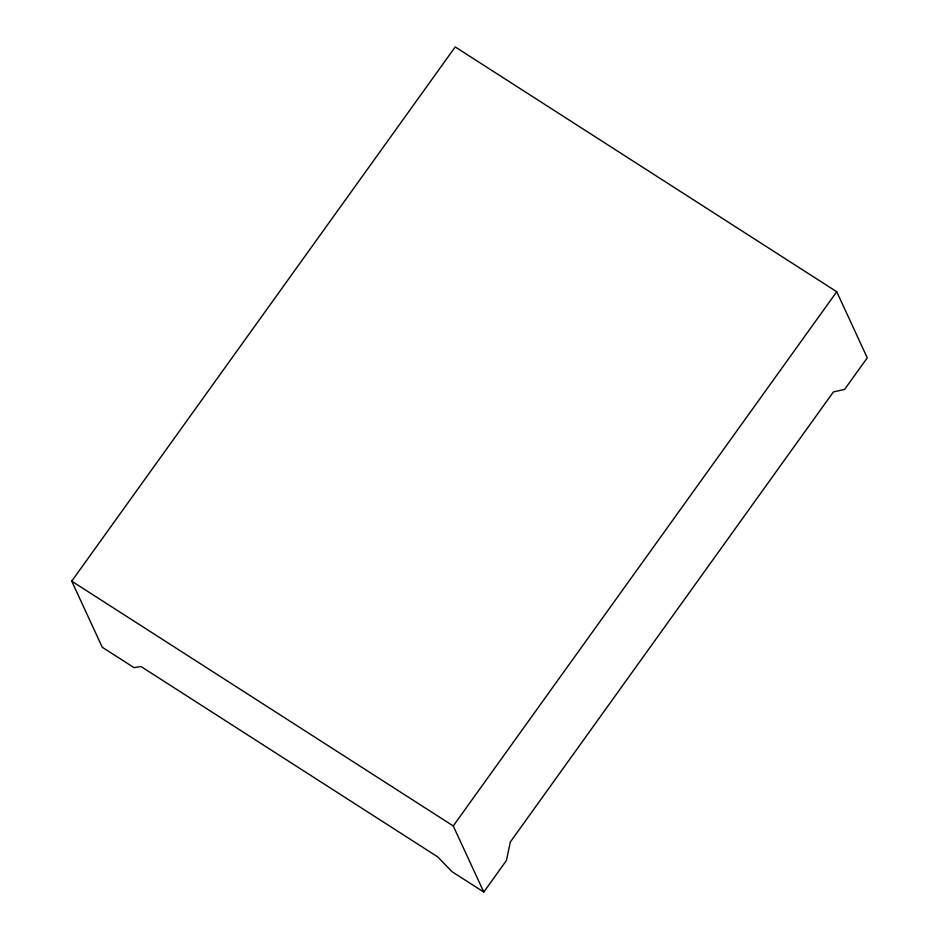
<?xml version="1.0" encoding="UTF-8"?>
<svg xmlns="http://www.w3.org/2000/svg" width="939" height="939" viewBox="0 0 939 939"><rect width="100%" height="100%" fill="white"/><g stroke="black" fill="none" stroke-linecap="round" stroke-linejoin="round"><path stroke-width="1.41" d="M71.728 581.159L455.215 46.95L836.731 291.736L867.272 357.841L844.619 389.38L833.398 391.939L510.3 842.025L506.426 860.5L483.785 892.05L451.988 871.65L437.715 856.884L140.979 666.502L134.066 667.664L102.269 647.264L71.728 581.159L453.244 825.944L483.785 892.05M453.244 825.944L836.731 291.736"/></g></svg>
